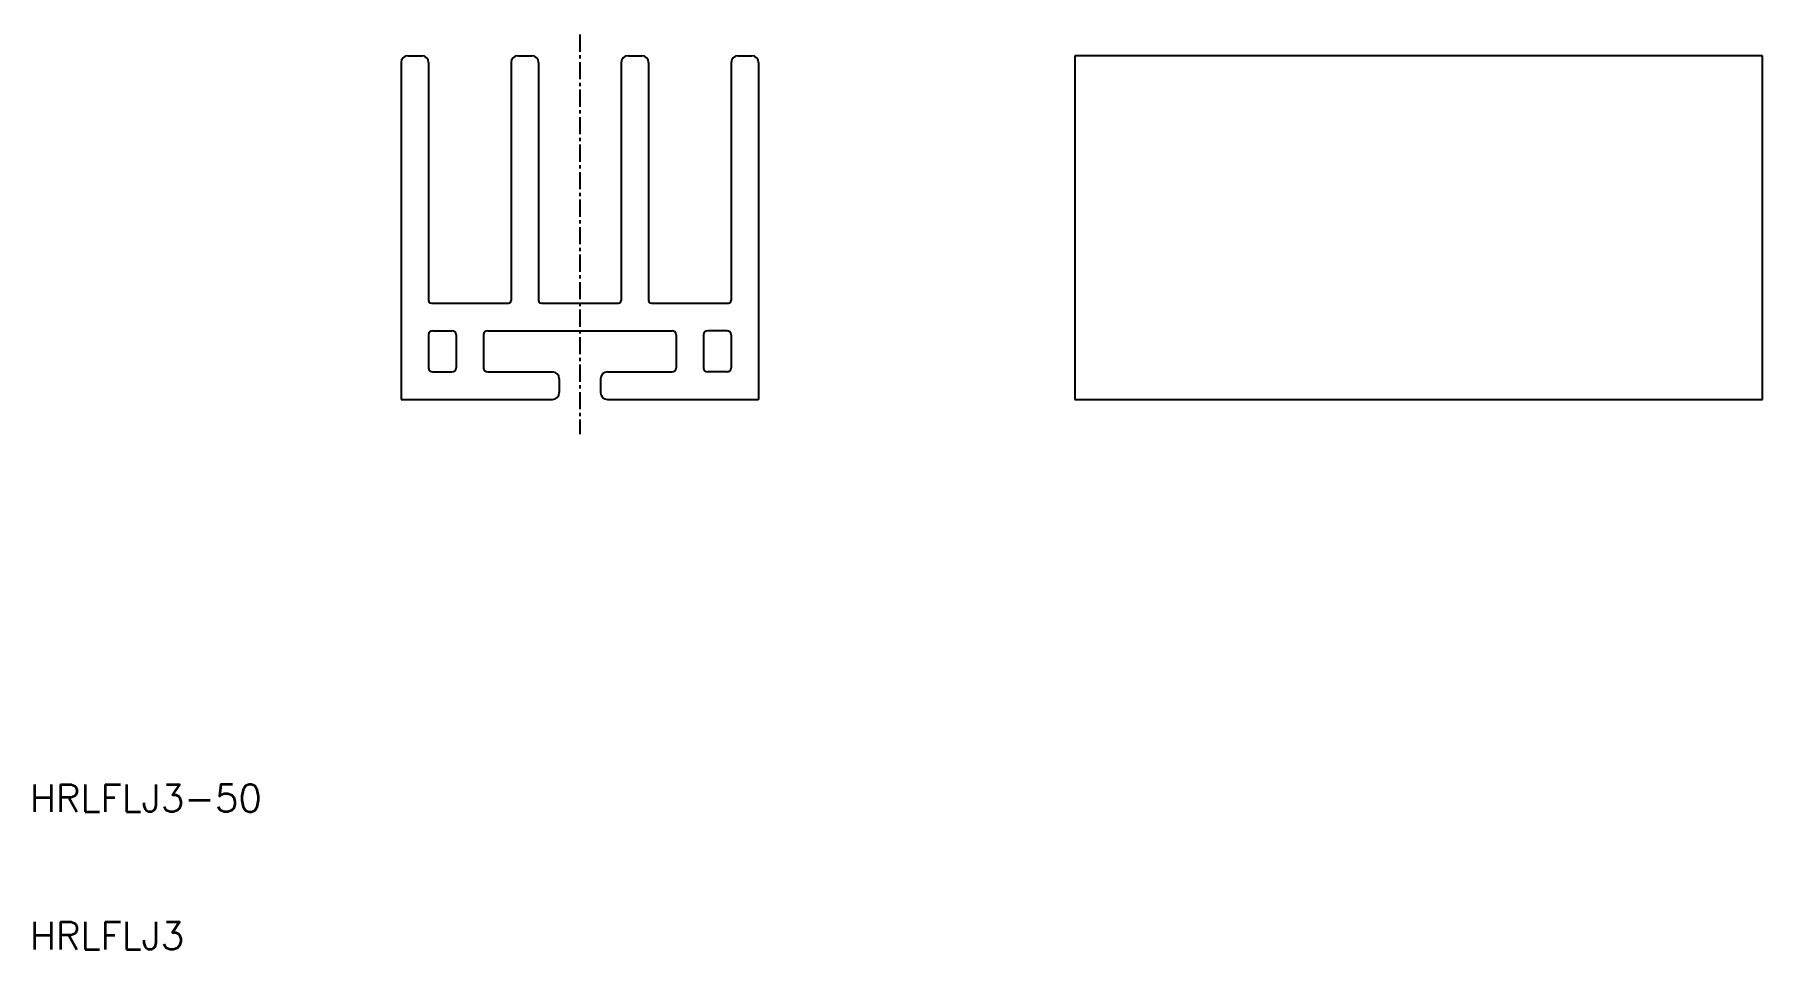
# Model space of a CAD drawing. Extents: x -40 to 86, y -47 to 20.
import ezdxf

# ---------------------------------------------------------------- set-up
doc = ezdxf.new("R2010")
doc.units = 0
doc.linetypes.add('CENTER', pattern=[2, 1.25, -0.25, 0.25, -0.25])
doc.layers.get('0').update_dxf_attribs({"linetype": 'CONTINUOUS'})
doc.layers.add('CENTER', color=1, linetype='CENTER')
doc.styles.get("Standard").update_dxf_attribs({"font": 'txt.shx', "bigfont": 'bigfont.shx'})

msp = doc.modelspace()

# ---------------------------------------------------------------- linework, layer by layer
at = {"color": 7, "linetype": 'CONTINUOUS'}
for p, q in [((-12.5, 18.0001), (-11.5, 18.0001)), ((-4.49997, 18.0001), (-3.49997, 18.0001)), ((3.50006, 18.0001), (4.50006, 18.0001)), ((11.50009, 18.0001), (12.50009, 18.0001)), ((36, 18), (36, -7)), ((86, 18), (36, 18)), ((86, -7), (86, 18)), ((-13, 17.5001), (-13, -7)), ((-11, 17.5001), (-11, 0.2)), ((-4.99997, 17.5001), (-4.99997, 0.2)), ((-2.99997, 17.5001), (-2.99997, 0.2)), ((3.00006, 17.5001), (3.00006, 0.2)), ((5.00006, 17.5001), (5.00006, 0.2)), ((11.00009, 17.5001), (11.00009, 0.2)), ((13.00009, 17.5001), (13.00009, -7)), ((-10.8, 0), (-5.19997, 0)), ((-2.79997, 0), (2.80006, 0)), ((5.20006, 0), (10.80009, 0)), ((-11, -2.3), (-11, -4.6999)), ((-10.7, -2), (-9.30003, -2)), ((-9.00003, -2.3), (-9.00003, -4.6999)), ((-7.00002, -2.3001), (-7.00002, -4.7)), ((-6.70002, -2.0001), (6.69995, -2.0001)), ((6.99995, -2.3001), (6.99995, -4.7)), ((9, -2.3), (9, -4.6999)), ((10.69997, -2), (9.3, -2)), ((10.99997, -2.3), (10.99997, -4.6999)), ((-10.7, -4.9999), (-9.30003, -4.9999)), ((-6.70002, -5), (-2, -5)), ((2, -5), (6.69995, -5)), ((10.69997, -4.9999), (9.3, -4.9999)), ((-1.5, -5.5), (-1.5, -6.5)), ((1.5, -5.5), (1.5, -6.5)), ((-13, -7), (-2, -7)), ((2, -7), (13.00009, -7)), ((36, -7), (86, -7))]:
    msp.add_line(p, q, dxfattribs=at)
for centre, radius, start, end in [((-12.5, 17.5001), 0.5, 90, 180), ((-11.5, 17.5001), 0.5, 0, 90), ((-4.49997, 17.5001), 0.5, 90, 180), ((-3.49997, 17.5001), 0.5, 0, 90), ((3.50006, 17.5001), 0.5, 90, 180), ((4.50006, 17.5001), 0.5, 0, 90), ((11.50009, 17.5001), 0.5, 90, 180), ((12.50009, 17.5001), 0.5, 0, 90), ((-10.8, 0.2), 0.2, 180, 270), ((-5.19997, 0.2), 0.2, 270, 0), ((-2.79997, 0.2), 0.2, 180, 270), ((2.80006, 0.2), 0.2, 270, 0), ((5.20006, 0.2), 0.2, 180, 270), ((10.80009, 0.2), 0.2, 270, 0), ((-10.7, -2.3), 0.3, 90, 180), ((-9.30003, -2.3), 0.3, 0, 90), ((-6.70002, -2.3001), 0.3, 90, 180), ((6.69995, -2.3001), 0.3, 0, 90), ((9.3, -2.3), 0.3, 90, 180), ((10.69997, -2.3), 0.3, 0, 90), ((-10.7, -4.6999), 0.3, 180, 270), ((-9.30003, -4.6999), 0.3, 270, 0), ((-6.70002, -4.7), 0.3, 180, 270), ((-2, -5.5), 0.5, 0, 90), ((2, -5.5), 0.5, 90, 180), ((6.69995, -4.7), 0.3, 270, 0), ((9.3, -4.6999), 0.3, 180, 270), ((10.69997, -4.6999), 0.3, 270, 0), ((-2, -6.5), 0.5, 270, 0), ((2, -6.5), 0.5, 180, 270)]:
    msp.add_arc(centre, radius, start, end, dxfattribs=at)
at = {"layer": 'CENTER', "color": 1, "linetype": 'CENTER'}
msp.add_line((0, 19.53653), (0, -9.53729), dxfattribs=at)

# ---------------------------------------------------------------- texts
at = {"color": 7, "linetype": 'CONTINUOUS'}
for s, p in [('HRLFLJ3-50', (-40, -37)), ('HRLFLJ3', (-40, -47))]:
    msp.add_text(s, height=2, dxfattribs=at).set_placement(p)

doc.saveas('drawing.dxf')
